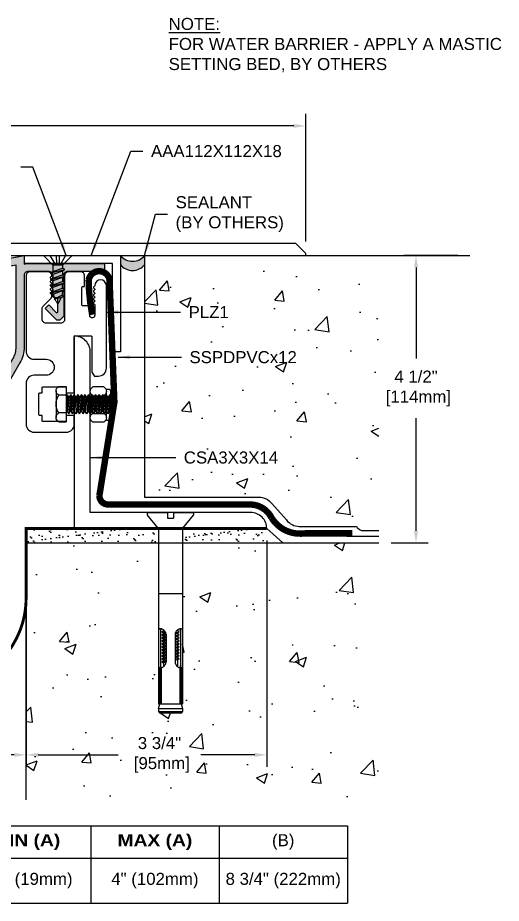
# Model space of a CAD drawing. Header units: inches. Extents: x -1.4 to 44, y 0 to 14.1.
# Drawn here: x 9.71 to 17.25, y -0.04 to 13.76 of the extents above; entities that cross this region are included whole.
import ezdxf

# ---------------------------------------------------------------- set-up
doc = ezdxf.new("R2010")
doc.units = ezdxf.units.IN
doc.header["$MEASUREMENT"] = 0
for name, color, linetype in [('Anchors', 4, 'Continuous'), ('Conditions', 1, 'Continuous'), ('Dimensions', 3, 'Continuous'), ('Fillers', 2, 'Continuous'), ('Metals', 7, 'Continuous'), ('Seal', 5, 'Continuous'), ('TABLE', 1, 'Continuous'), ('Text', 2, 'Continuous')]:
    doc.layers.add(name, color=color, linetype=linetype)
doc.styles.add('ARIAL', font='arial.ttf')
doc.dimstyles.new('Arial', dxfattribs={"dimtxt": 0.1875, "dimasz": 0.1875, "dimexe": 0.1875, "dimexo": 0.1875, "dimgap": 0.1875, "dimtad": 0, "dimtih": 1, "dimtoh": 1, "dimdec": 4, "dimzin": 0, "dimdsep": 46, "dimlunit": 4, "dimtxsty": 'ARIAL', "dimcen": 0.1875, "dimadec": 0, "dimazin": 0, "dimtfac": 1, "dimtdec": 4, "dimtofl": 0, "dimtmove": 0, "dimatfit": 3, "dimfxl": 0, "dimfrac": 2, "dimtolj": 1, "dimtzin": 0, "dimarcsym": 0})
pattern_1 = [(37.5, (-3.29211, 1.53138), (-0.0062993, 0.1926824), [0, -0.152, 0, -0.17, 0, -0.1625]), (7.5, (-3.29211, 1.53138), (0.1769777, 0.2822146), [0, -0.082, 0, -0.137, 0, -0.0525]), (327.5, (-3.41511, 1.53138), (0.3114142, 0.0005659), [0, -0.05, 0, -0.18, 0, -0.235]), (317.5, (-3.41511, 1.53138), (0.3006127, 0.0877676), [0, -0.025, 0, -0.118, 0, -0.135])]

# ---------------------------------------------------------------- blocks, each defined once
blk = doc.blocks.new('PLZ1')
blk.add_lwpolyline([(0.265, 0, -0.414214), (0.275, -0.01), (0.275, -0.56, 0.131652), (0.276, -0.565), (0.308, -0.62, 0.267949), (0.317, -0.625), (0.375, -0.625, 0.414214), (0.5, -0.5), (0.5, 0.785, 1), (0.32, 0.785, -0.198912), (0.317, 0.778), (0.301, 0.762, 0.414214), (0.301, 0.748), (0.317, 0.732, -0.198912), (0.32, 0.725, -0.198912), (0.317, 0.718), (0.301, 0.702, 0.414214), (0.301, 0.688), (0.317, 0.672, -0.198912), (0.32, 0.665, -0.198912), (0.317, 0.658), (0.301, 0.642, 0.414214), (0.301, 0.628), (0.317, 0.612, -0.198912), (0.32, 0.605, -0.198912), (0.317, 0.598), (0.301, 0.582, 0.414214), (0.301, 0.568), (0.317, 0.552, -0.198912), (0.32, 0.545, -0.198912), (0.317, 0.538), (0.301, 0.522, 0.414214), (0.301, 0.508), (0.317, 0.492, -0.198912), (0.32, 0.485), (0.32, 0.322, -0.93609), (0.24, 0.317), (0.221, 0.461, 0.376062), (0.211, 0.47), (0.13, 0.47, -0.414214), (0.12, 0.48), (0.12, 0.76, -0.414214), (0.13, 0.77), (0.15, 0.77, 0.414214), (0.16, 0.78), (0.16, 0.937, 0.414214), (0.097, 1), (-0.088, 1, 0.414214), (-0.15, 0.937), (-0.15, 0.262, -0.414214), (-0.213, 0.2), (-0.438, 0.2, -0.414214), (-0.5, 0.262), (-0.5, 0.424, -0.198912), (-0.482, 0.468), (-0.368, 0.582, 0.198912), (-0.35, 0.626), (-0.35, 0.637, 0.198912), (-0.353, 0.645), (-0.369, 0.66, -0.414214), (-0.369, 0.675), (-0.353, 0.69, 0.198912), (-0.35, 0.697, 0.198912), (-0.353, 0.705), (-0.369, 0.72, -0.414214), (-0.369, 0.735), (-0.353, 0.75, 0.198912), (-0.35, 0.757, 0.198912), (-0.353, 0.765), (-0.369, 0.78, -0.414214), (-0.369, 0.795), (-0.353, 0.81, 0.198912), (-0.35, 0.817, 0.198912), (-0.353, 0.825), (-0.369, 0.84, -0.414214), (-0.369, 0.855), (-0.353, 0.87, 0.198912), (-0.35, 0.877, 0.198912), (-0.353, 0.885), (-0.369, 0.9, -0.414214), (-0.369, 0.915), (-0.353, 0.93, 0.198912), (-0.35, 0.937, 0.414214), (-0.413, 1), (-0.688, 1, 0.414214), (-0.75, 0.937), (-0.75, -0.238, 0.414214), (-0.625, -0.363), (-0.438, -0.363, -1), (-0.438, -0.613), (-0.625, -0.613, 0.414214), (-0.75, -0.737), (-0.75, -1.375, 0.414214), (-0.625, -1.5), (-0.125, -1.5, 0.414214), (0, -1.375), (0, -1.248, 0.414214), (-0.01, -1.238), (-0.115, -1.238, 0.414214), (-0.125, -1.248), (-0.125, -1.323, -0.414214), (-0.135, -1.333), (-0.49, -1.333, -0.414214), (-0.5, -1.323), (-0.5, -1.248, 0.414214), (-0.51, -1.238), (-0.54, -1.238, -0.414214), (-0.55, -1.228), (-0.55, -0.898, -0.414214), (-0.54, -0.888), (-0.51, -0.888, 0.414214), (-0.5, -0.878), (-0.5, -0.803, -0.414214), (-0.49, -0.793), (-0.135, -0.793, -0.414214), (-0.125, -0.803), (-0.125, -0.878, 0.414214), (-0.115, -0.888), (-0.01, -0.888, 0.414214), (0, -0.878), (0, -0.01, -0.414214), (0.01, 0)], format="xyb", close=True)
blk = doc.blocks.new('SSPD400D')
h = blk.add_hatch(color=256)
h.paths.add_polyline_path([(0.125, 0.136), (0.06, 0.875), (1.375, 1.125), (1.375, 0.989, -0.085164), (1.437, 1), (2.625, 1), (2.625, 0.875), (2.054, 0.875, 0.414214), (1.991, 0.813), (1.991, 0.177), (1.929, 0.115), (1.884, 0.115), (1.701, 0.298), (1.758, 0.354), (1.875, 0.237, 0.668179), (1.901, 0.248), (1.901, 0.426, 0.421261), (1.861, 0.465, -0.421261), (1.821, 0.504), (1.821, 0.813, 0.414214), (1.759, 0.875), (1.437, 0.875, 0.414214), (1.375, 0.813), (1.375, -0.3, -0.131652), (1.308, -0.55), (1.121, -0.875, -0.577538), (0.254, -0.875), (0, -0.434), (-0.254, -0.875, -0.577538), (-1.121, -0.875), (-1.308, -0.55, -0.131652), (-1.375, -0.3), (-1.375, 0.813, 0.414214), (-1.438, 0.875), (-1.759, 0.875, 0.414214), (-1.821, 0.813), (-1.821, 0.504, -0.421261), (-1.861, 0.465, 0.421261), (-1.901, 0.426), (-1.901, 0.248, 0.668179), (-1.875, 0.237), (-1.758, 0.354), (-1.701, 0.298), (-1.884, 0.115), (-1.929, 0.115), (-1.991, 0.177), (-1.991, 0.813, 0.414214), (-2.054, 0.875), (-2.625, 0.875), (-2.625, 1), (-1.438, 1, -0.085164), (-1.375, 0.989), (-1.375, 1.125), (-0.06, 0.875), (-0.125, 0.136, 0.439955), (0, 0, 0.439955)])
h.paths.add_polyline_path([(-0.249, 0.147, 0.366501), (-0.063, -0.117), (-0.063, -0.292), (-0.363, -0.813, -0.57735), (-1.012, -0.813), (-1.2, -0.488, -0.131653), (-1.25, -0.3), (-1.25, 0.974), (-0.194, 0.773)], flags=16)
h.paths.add_polyline_path([(0.194, 0.773), (1.25, 0.974), (1.25, -0.3, -0.131653), (1.2, -0.488), (1.012, -0.813, -0.57735), (0.363, -0.813), (0.062, -0.292), (0.062, -0.117, 0.366501), (0.249, 0.147)], flags=16)
for points in [[(1.437, 1), (2.625, 1), (2.625, 0.875), (2.054, 0.875, 0.414214), (1.991, 0.813), (1.991, 0.177), (1.929, 0.115), (1.884, 0.115), (1.701, 0.298), (1.758, 0.354), (1.875, 0.237, 0.668179), (1.901, 0.248), (1.901, 0.426, 0.421261), (1.861, 0.465, -0.421261), (1.821, 0.504), (1.821, 0.813, 0.414214), (1.759, 0.875), (1.437, 0.875, 0.414214), (1.375, 0.813), (1.375, -0.3, -0.131652), (1.308, -0.55), (1.121, -0.875, -0.577538), (0.254, -0.875), (0, -0.434), (-0.254, -0.875, -0.577538), (-1.121, -0.875), (-1.308, -0.55, -0.131652), (-1.375, -0.3), (-1.375, 0.813, 0.414214), (-1.438, 0.875), (-1.759, 0.875, 0.414214), (-1.821, 0.813), (-1.821, 0.504, -0.421261), (-1.861, 0.465, 0.421261), (-1.901, 0.426), (-1.901, 0.248, 0.668179), (-1.875, 0.237), (-1.758, 0.354), (-1.701, 0.298), (-1.884, 0.115), (-1.929, 0.115), (-1.991, 0.177), (-1.991, 0.813, 0.414214), (-2.054, 0.875), (-2.625, 0.875), (-2.625, 1), (-1.438, 1, -0.085164), (-1.375, 0.989), (-1.375, 1.125), (-0.06, 0.875), (-0.125, 0.136, 0.439955), (0, 0, 0.439955), (0.125, 0.136), (0.06, 0.875), (1.375, 1.125), (1.375, 0.989, -0.085164)], [(-1.012, -0.813), (-1.2, -0.488, -0.131653), (-1.25, -0.3), (-1.25, 0.974), (-0.194, 0.773), (-0.249, 0.147, 0.366501), (-0.063, -0.117), (-0.063, -0.292), (-0.363, -0.813, -0.57735)], [(1.25, 0.974), (0.194, 0.773), (0.249, 0.147, -0.366501), (0.062, -0.117), (0.062, -0.292), (0.363, -0.813, 0.57735), (1.012, -0.813), (1.2, -0.488, 0.131653), (1.25, -0.3)]]:
    blk.add_lwpolyline(points, format="xyb", close=True)
blk = doc.blocks.new('SSSA38278')
for p, q in [((-0.341, 0), (-0.045, 0)), ((-0.045, 0), (-0.045, -0.09)), ((0.045, 0), (0.341, 0)), ((0.045, 0), (0.045, -0.09)), ((-0.191, -0.246), (-0.36, -0.039)), ((-0.045, -0.09), (0.045, -0.09)), ((0.191, -0.246), (0.36, -0.039)), ((-0.187, -0.256), (-0.187, -2.982)), ((0.188, -0.256), (0.188, -2.982)), ((-0.187, -1.262), (0.188, -1.262)), ((-0.157, -1.843), (-0.157, -2.387)), ((-0.135, -1.857), (-0.108, -1.84)), ((-0.135, -1.857), (-0.089, -1.849)), ((-0.135, -1.857), (-0.108, -1.873)), ((-0.135, -1.904), (-0.108, -1.887)), ((-0.135, -1.904), (-0.071, -1.893)), ((-0.135, -1.904), (-0.108, -1.92)), ((-0.108, -1.83), (-0.108, -1.84)), ((-0.108, -1.84), (-0.098, -1.838)), ((-0.078, -1.867), (-0.108, -1.873)), ((-0.108, -1.873), (-0.108, -1.887)), ((-0.108, -1.887), (-0.073, -1.88)), ((-0.07, -1.912), (-0.108, -1.92)), ((-0.108, -1.92), (-0.108, -1.934)), ((-0.108, -1.934), (-0.07, -1.926)), ((-0.07, -1.896), (-0.07, -2.334)), ((0.071, -1.895), (0.108, -1.887)), ((0.071, -1.896), (0.071, -2.334)), ((0.071, -1.915), (0.135, -1.904)), ((0.071, -1.915), (0.135, -1.904)), ((0.108, -1.92), (0.071, -1.928)), ((0.108, -1.873), (0.072, -1.881)), ((0.078, -1.867), (0.135, -1.857)), ((0.093, -1.844), (0.108, -1.84)), ((0.108, -1.83), (0.108, -1.84)), ((0.135, -1.857), (0.108, -1.84)), ((0.135, -1.857), (0.108, -1.873)), ((0.108, -1.873), (0.108, -1.887)), ((0.135, -1.904), (0.108, -1.887)), ((0.135, -1.904), (0.108, -1.92)), ((0.108, -1.92), (0.108, -1.934)), ((0.158, -1.843), (0.158, -2.387)), ((-0.135, -1.951), (-0.108, -1.934)), ((-0.135, -1.951), (-0.07, -1.94)), ((-0.135, -1.951), (-0.108, -1.967)), ((-0.135, -1.998), (-0.108, -1.981)), ((-0.135, -1.998), (-0.07, -1.986)), ((-0.135, -1.998), (-0.108, -2.014)), ((-0.135, -2.044), (-0.108, -2.028)), ((-0.135, -2.044), (-0.07, -2.033)), ((-0.135, -2.044), (-0.108, -2.061)), ((-0.07, -1.959), (-0.108, -1.967)), ((-0.108, -1.967), (-0.108, -1.981)), ((-0.108, -1.981), (-0.07, -1.973)), ((-0.07, -2.006), (-0.108, -2.014)), ((-0.108, -2.014), (-0.108, -2.028)), ((-0.108, -2.028), (-0.07, -2.02)), ((-0.07, -2.053), (-0.108, -2.061)), ((-0.108, -2.061), (-0.108, -2.075)), ((-0.108, -2.075), (-0.07, -2.067)), ((0.071, -1.942), (0.108, -1.934)), ((0.071, -1.962), (0.135, -1.951)), ((0.108, -1.967), (0.071, -1.975)), ((0.071, -1.989), (0.108, -1.981)), ((0.071, -2.009), (0.135, -1.998)), ((0.108, -2.014), (0.071, -2.022)), ((0.071, -2.036), (0.108, -2.028)), ((0.071, -2.056), (0.135, -2.044)), ((0.108, -2.061), (0.071, -2.069)), ((0.135, -1.951), (0.108, -1.934)), ((0.135, -1.951), (0.108, -1.967)), ((0.108, -1.967), (0.108, -1.981)), ((0.135, -1.998), (0.108, -1.981)), ((0.135, -1.998), (0.108, -2.014)), ((0.108, -2.014), (0.108, -2.028)), ((0.135, -2.044), (0.108, -2.028)), ((0.135, -2.044), (0.108, -2.061)), ((0.108, -2.061), (0.108, -2.075)), ((-0.135, -2.091), (-0.108, -2.075)), ((-0.135, -2.091), (-0.07, -2.08)), ((-0.135, -2.091), (-0.108, -2.108)), ((-0.135, -2.138), (-0.108, -2.122)), ((-0.135, -2.138), (-0.07, -2.127)), ((-0.135, -2.138), (-0.108, -2.155)), ((-0.135, -2.185), (-0.108, -2.169)), ((-0.135, -2.185), (-0.07, -2.174)), ((-0.135, -2.185), (-0.108, -2.202)), ((-0.07, -2.1), (-0.108, -2.108)), ((-0.108, -2.108), (-0.108, -2.122)), ((-0.108, -2.122), (-0.07, -2.114)), ((-0.07, -2.147), (-0.108, -2.155)), ((-0.108, -2.155), (-0.108, -2.169)), ((-0.108, -2.169), (-0.07, -2.16)), ((-0.07, -2.193), (-0.108, -2.202)), ((-0.108, -2.202), (-0.108, -2.215)), ((-0.108, -2.215), (-0.07, -2.207)), ((0.071, -2.083), (0.108, -2.075)), ((0.071, -2.103), (0.135, -2.091)), ((0.108, -2.108), (0.071, -2.116)), ((0.071, -2.13), (0.108, -2.122)), ((0.071, -2.149), (0.135, -2.138)), ((0.108, -2.155), (0.071, -2.163)), ((0.071, -2.177), (0.108, -2.169)), ((0.071, -2.196), (0.135, -2.185)), ((0.108, -2.202), (0.071, -2.21)), ((0.135, -2.091), (0.108, -2.075)), ((0.135, -2.091), (0.108, -2.108)), ((0.108, -2.108), (0.108, -2.122)), ((0.135, -2.138), (0.108, -2.122)), ((0.135, -2.138), (0.108, -2.155)), ((0.108, -2.155), (0.108, -2.169)), ((0.135, -2.185), (0.108, -2.169)), ((0.135, -2.185), (0.108, -2.202)), ((0.108, -2.202), (0.108, -2.215)), ((-0.135, -2.232), (-0.108, -2.215)), ((-0.135, -2.232), (-0.07, -2.221)), ((-0.135, -2.232), (-0.108, -2.248)), ((-0.135, -2.279), (-0.108, -2.262)), ((-0.135, -2.279), (-0.07, -2.268)), ((-0.135, -2.279), (-0.108, -2.295)), ((-0.135, -2.326), (-0.108, -2.309)), ((-0.135, -2.326), (-0.07, -2.315)), ((-0.135, -2.326), (-0.108, -2.342)), ((-0.07, -2.24), (-0.108, -2.248)), ((-0.108, -2.248), (-0.108, -2.262)), ((-0.108, -2.262), (-0.07, -2.254)), ((-0.07, -2.287), (-0.108, -2.295)), ((-0.108, -2.295), (-0.108, -2.309)), ((-0.108, -2.309), (-0.07, -2.301)), ((-0.07, -2.334), (-0.108, -2.342)), ((-0.108, -2.342), (-0.108, -2.401)), ((0.071, -2.224), (0.108, -2.215)), ((0.071, -2.243), (0.135, -2.232)), ((0.108, -2.248), (0.071, -2.257)), ((0.071, -2.27), (0.108, -2.262)), ((0.071, -2.29), (0.135, -2.279)), ((0.108, -2.295), (0.071, -2.303)), ((0.135, -2.232), (0.108, -2.215)), ((0.135, -2.232), (0.108, -2.248)), ((0.108, -2.248), (0.108, -2.262)), ((0.135, -2.279), (0.108, -2.262)), ((0.135, -2.279), (0.108, -2.295)), ((0.108, -2.295), (0.108, -2.401)), ((-0.166, -2.42), (-0.166, -2.982)), ((-0.143, -2.42), (-0.143, -2.982)), ((0.143, -2.42), (0.143, -2.982)), ((0.166, -2.42), (0.166, -2.982)), ((-0.187, -3.053), (-0.168, -2.982)), ((-0.187, -2.982), (0.188, -2.982)), ((0.168, -2.982), (0.188, -3.053)), ((-0.187, -3.053), (0.188, -3.053)), ((-0.187, -3.053), (-0.187, -3.099)), ((-0.187, -3.099), (0.188, -3.099)), ((-0.187, -3.099), (-0.174, -3.123)), ((-0.174, -3.123), (0.174, -3.123)), ((0.188, -3.099), (0.174, -3.123)), ((0.188, -3.053), (0.188, -3.099))]:
    blk.add_line(p, q)
for centre, radius, start, end in [((-0.341, -0.024), 0.0239, 90, 219.032), ((0.341, -0.024), 0.0239, 320.968, 90), ((-0.202, -0.256), 0.015, 0, 39.1666), ((0.203, -0.256), 0.015, 140.8334, 180), ((-0.159, -1.839), 0.0276, 135, 168.9394), ((-0.135, -1.843), 0.0524, 168.9394, 180), ((-0.159, -1.839), 0.0276, 101.0606, 135), ((-0.155, -1.863), 0.0524, 76.6123, 101.0606), ((-0.129, -1.839), 0.0276, 135, 168.9394), ((-0.105, -1.843), 0.0524, 168.9394, 180), ((-0.129, -1.839), 0.0276, 110.9085, 135), ((-0.161, -1.888), 0.0783, 59.3028, 76.6123), ((-0.179, -1.919), 0.114, 45, 59.3028), ((-0.179, -1.919), 0.114, 30.6972, 45), ((-0.148, -1.901), 0.0783, 13.3877, 30.6972), ((-0.123, -1.895), 0.0524, 358.2993, 13.3877), ((0.123, -1.895), 0.0524, 166.6123, 181.7007), ((0.148, -1.901), 0.0783, 149.3028, 166.6123), ((0.179, -1.919), 0.114, 135, 149.3028), ((0.179, -1.919), 0.114, 120.6972, 135), ((0.161, -1.888), 0.0783, 103.3877, 120.6972), ((0.129, -1.839), 0.0276, 45, 69.0915), ((0.155, -1.863), 0.0524, 78.9394, 103.3877), ((0.129, -1.839), 0.0276, 11.0606, 45), ((0.105, -1.843), 0.0524, 360, 11.0606), ((0.159, -1.839), 0.0276, 45, 78.9394), ((0.159, -1.839), 0.0276, 11.0606, 45), ((0.135, -1.843), 0.0524, 0, 11.0606), ((-0.123, -2.335), 0.0524, 346.6123, 1.7007), ((0.123, -2.335), 0.0524, 178.2993, 193.3877), ((-0.135, -2.387), 0.0524, 180, 191.0606), ((-0.159, -2.392), 0.0276, 191.0606, 225), ((-0.159, -2.392), 0.0276, 225, 258.9394), ((-0.155, -2.367), 0.0524, 258.9394, 283.3877), ((-0.105, -2.387), 0.0524, 180, 191.0606), ((-0.129, -2.392), 0.0276, 191.0606, 225), ((-0.129, -2.392), 0.0276, 225, 249.0915), ((-0.161, -2.342), 0.0783, 283.3877, 300.6972), ((-0.179, -2.311), 0.114, 300.6972, 315), ((-0.179, -2.311), 0.114, 315, 329.3028), ((-0.148, -2.329), 0.0783, 329.3028, 346.6123), ((0.148, -2.329), 0.0783, 193.3877, 210.6972), ((0.179, -2.311), 0.114, 210.6972, 225), ((0.179, -2.311), 0.114, 225, 239.3028), ((0.161, -2.342), 0.0783, 239.3028, 256.6123), ((0.129, -2.392), 0.0276, 290.9085, 315), ((0.155, -2.367), 0.0524, 256.6123, 281.0606), ((0.129, -2.392), 0.0276, 315, 348.9394), ((0.105, -2.387), 0.0524, 348.9394, 0), ((0.159, -2.392), 0.0276, 281.0606, 315), ((0.159, -2.392), 0.0276, 315, 348.9394), ((0.135, -2.387), 0.0524, 348.9394, 360)]:
    blk.add_arc(centre, radius, start, end)
blk = doc.blocks.new('*D9')
at = {"layer": 'Defpoints', "color": 0}
for p in [(7.03, 4.949), (9.842, 4.949), (9.842, 2.271)]:
    blk.add_point(p, dxfattribs=at)
at = {"layer": 'Dimensions', "color": 0, "lineweight": -2}
for p, q in [((7.03, 4.762), (7.03, 2.084)), ((9.842, 4.762), (9.842, 2.084)), ((7.217, 2.271), (7.771, 2.271)), ((9.655, 2.271), (9.1, 2.271))]:
    blk.add_line(p, q, dxfattribs=at)
at = {"layer": 'Dimensions', "color": 0}
for points in [[(7.217, 2.303), (7.217, 2.24), (7.03, 2.271)], [(9.655, 2.303), (9.655, 2.24), (9.842, 2.271)]]:
    blk.add_solid(points, dxfattribs=at)
at = {"layer": 'Dimensions', "color": 0, "insert": (8.436, 2.271), "char_height": 0.1875, "attachment_point": 5, "style": 'ARIAL'}
blk.add_mtext('\\A1;DIM. "A"', dxfattribs=at)
blk = doc.blocks.new('*D13')
at = {"layer": 'Defpoints', "color": 0}
for p in [(13.592, 5.797), (9.842, 5.572), (13.592, 2.271)]:
    blk.add_point(p, dxfattribs=at)
at = {"layer": 'Dimensions', "color": 0, "lineweight": -2}
for p, q in [((13.592, 5.61), (13.592, 2.084)), ((9.842, 5.385), (9.842, 2.084)), ((10.03, 2.271), (11.277, 2.271)), ((13.405, 2.271), (12.563, 2.271))]:
    blk.add_line(p, q, dxfattribs=at)
at = {"layer": 'Dimensions', "color": 0}
for points in [[(10.03, 2.303), (10.03, 2.24), (9.842, 2.271)], [(13.405, 2.303), (13.405, 2.24), (13.592, 2.271)]]:
    blk.add_solid(points, dxfattribs=at)
at = {"layer": 'Dimensions', "color": 0, "insert": (11.92, 2.271), "char_height": 0.1875, "attachment_point": 5, "style": 'ARIAL'}
blk.add_mtext('\\A1;3 3/4"\\P [95mm]', dxfattribs=at)
blk = doc.blocks.new('*D14')
at = {"layer": 'Defpoints', "color": 0}
for p in [(16.757, 10.052), (15.342, 5.572), (15.919, 5.572)]:
    blk.add_point(p, dxfattribs=at)
at = {"layer": 'Dimensions', "color": 0, "lineweight": -2}
for p, q in [((16.569, 10.052), (15.731, 10.052)), ((15.919, 9.865), (15.919, 8.446)), ((15.919, 5.76), (15.919, 7.515)), ((15.53, 5.572), (16.106, 5.572))]:
    blk.add_line(p, q, dxfattribs=at)
at = {"layer": 'Dimensions', "color": 0}
for points in [[(15.888, 9.865), (15.95, 9.865), (15.919, 10.052)], [(15.888, 5.76), (15.95, 5.76), (15.919, 5.572)]]:
    blk.add_solid(points, dxfattribs=at)
at = {"layer": 'Dimensions', "color": 0, "insert": (15.919, 7.98), "char_height": 0.1875, "attachment_point": 5, "style": 'ARIAL'}
blk.add_mtext('\\A1;4 1/2"\\P [114mm]', dxfattribs=at)
blk = doc.blocks.new('CSA3X3X14')
at = {"layer": 'Metals'}
blk.add_lwpolyline([(0.25, 2.75, 0.414214), (0, 3), (0, 0), (3, 0, 0.414214), (2.75, 0.25), (0.25, 0.25)], format="xyb", close=True, dxfattribs=at)
blk = doc.blocks.new('AAA112X112X18')
for p, q in [((0, 0), (0, -0.125)), ((-1.5, -1.5), (-1.375, -1.5))]:
    blk.add_line(p, q)
for points in [[(0, 0), (-1.5, 0), (-1.5, -1.5)], [(-1.375, -1.5), (-1.375, -0.125), (0, -0.125)]]:
    blk.add_lwpolyline(points)
blk = doc.blocks.new('FSM1434S')
for p, q in [((0.202, 0), (-0.202, 0)), ((-0.122, 0), (-0.046, -0.132)), ((-0.024, 0), (-0.019, -0.132)), ((0.024, 0), (0.019, -0.132)), ((0.122, 0), (0.046, -0.132)), ((-0.209, -0.016), (-0.075, -0.154)), ((-0.046, -0.132), (0.046, -0.132)), ((0.209, -0.016), (0.075, -0.154)), ((-0.112, -0.221), (-0.075, -0.2)), ((0.113, -0.273), (-0.112, -0.221)), ((-0.112, -0.221), (-0.075, -0.243)), ((-0.075, -0.154), (0.075, -0.154)), ((-0.075, -0.154), (-0.075, -0.2)), ((0.075, -0.251), (-0.075, -0.2)), ((-0.075, -0.243), (-0.075, -0.246)), ((-0.075, -0.243), (-0.075, -0.303)), ((-0.075, -0.243), (0.075, -0.295)), ((0.075, -0.154), (0.075, -0.251)), ((0.113, -0.273), (0.075, -0.251)), ((0.113, -0.273), (0.075, -0.295)), ((-0.112, -0.325), (-0.075, -0.303)), ((0.113, -0.376), (-0.112, -0.325)), ((-0.112, -0.325), (-0.075, -0.346)), ((-0.112, -0.428), (-0.075, -0.406)), ((0.075, -0.354), (-0.075, -0.303)), ((-0.075, -0.346), (0.075, -0.398)), ((-0.075, -0.346), (-0.075, -0.406)), ((0.075, -0.458), (-0.075, -0.406)), ((0.075, -0.295), (0.075, -0.298)), ((0.075, -0.295), (0.075, -0.354)), ((0.113, -0.376), (0.075, -0.354)), ((0.113, -0.376), (0.075, -0.398)), ((0.075, -0.398), (0.075, -0.458)), ((0.113, -0.479), (-0.112, -0.428)), ((-0.112, -0.428), (-0.075, -0.449)), ((-0.112, -0.531), (-0.075, -0.509)), ((0.105, -0.581), (-0.112, -0.531)), ((-0.112, -0.531), (-0.075, -0.553)), ((-0.075, -0.509), (-0.075, -0.449)), ((-0.075, -0.449), (0.075, -0.501)), ((0.073, -0.56), (-0.075, -0.509)), ((0.113, -0.479), (0.075, -0.458)), ((0.113, -0.479), (0.075, -0.501)), ((0.075, -0.524), (0.075, -0.501)), ((-0.089, -0.64), (-0.063, -0.619)), ((0.058, -0.681), (-0.089, -0.64)), ((-0.089, -0.64), (-0.051, -0.661)), ((-0.075, -0.553), (0.067, -0.602)), ((0.058, -0.681), (-0.063, -0.619)), ((-0.051, -0.661), (0.058, -0.681)), ((0.105, -0.581), (0.067, -0.602)), ((0.105, -0.581), (0.073, -0.56))]:
    blk.add_line(p, q)
for centre, radius, start, end in [((-0.202, -0.01), 0.0096, 90, 224.3206), ((0.202, -0.01), 0.0096, 315.6794, 90), ((-0.298, -0.526), 0.373, 354.6624, 0.1882), ((0.298, -0.526), 0.373, 184.1974, 194.4309), ((0.298, -0.526), 0.373, 201.2487, 216.9667), ((-0.298, -0.526), 0.373, 323.0333, 335.8104), ((-0.298, -0.526), 0.373, 336.5004, 348.2654)]:
    blk.add_arc(centre, radius, start, end)
blk = doc.blocks.new('Sealant')
blk.add_hatch(color=253).paths.add_polyline_path([(0, -0.143), (0, 0, -0.481905), (-0.378, 0), (-0.378, -0.143, 0.481905)])
for centre in [(-0.189, 0.151), (-0.189, 0.008)]:
    blk.add_arc(centre, 0.242, 218.5407, 321.4593)
blk = doc.blocks.new('HLN516SN')
for p, q in [((-0.242, 0.244), (-0.242, 0.283)), ((-0.205, 0.32), (0.205, 0.32)), ((0.242, 0.244), (0.242, 0.283)), ((-0.274, 0.213), (-0.274, 0.04)), ((-0.205, 0.253), (0.205, 0.253)), ((-0.137, 0.04), (-0.137, 0.213)), ((0.137, 0.04), (0.137, 0.213)), ((0.274, 0.213), (0.274, 0.04)), ((-0.205, 0), (0.205, 0))]:
    blk.add_line(p, q)
for centre, radius, start, end in [((-0.205, 0.283), 0.037, 90, 180), ((0.205, 0.283), 0.037, 0, 90), ((-0.205, 0.175), 0.0783, 29.0208, 150.9792), ((0, 0.001), 0.253, 57.1911, 122.8089), ((0.205, 0.175), 0.0783, 29.0208, 150.9792), ((-0.205, 0.078), 0.0783, 209.0208, 330.9792), ((0, 0.253), 0.253, 237.1911, 302.8089), ((0.205, 0.078), 0.0783, 209.0208, 330.9792)]:
    blk.add_arc(centre, radius, start, end)
blk = doc.blocks.new('H51634S')
for p, q in [((-0.206, 0.158), (0.206, 0.158)), ((-0.275, 0.114), (-0.275, 0)), ((-0.275, 0), (0.275, 0)), ((-0.15, -0.013), (-0.127, 0)), ((-0.15, -0.013), (-0.008, 0)), ((-0.138, 0), (-0.138, 0.114)), ((0.124, 0), (0.113, -0.007)), ((0.137, 0), (0.137, 0.114)), ((0.275, 0.114), (0.275, 0)), ((-0.15, -0.013), (-0.113, -0.034)), ((-0.15, -0.069), (0.15, -0.041)), ((-0.15, -0.069), (-0.113, -0.047)), ((-0.15, -0.069), (-0.113, -0.09)), ((-0.15, -0.124), (0.15, -0.096)), ((-0.15, -0.124), (-0.113, -0.103)), ((-0.15, -0.124), (-0.113, -0.145)), ((0.113, -0.007), (-0.113, -0.034)), ((-0.113, -0.047), (0.113, -0.02)), ((-0.113, -0.047), (-0.113, -0.034)), ((0.113, -0.062), (-0.113, -0.09)), ((-0.113, -0.103), (0.113, -0.075)), ((-0.113, -0.103), (-0.113, -0.09)), ((0.113, -0.118), (-0.113, -0.145)), ((-0.113, -0.159), (0.113, -0.131)), ((0.113, -0.02), (0.113, -0.007)), ((0.15, -0.041), (0.113, -0.02)), ((0.15, -0.041), (0.113, -0.062)), ((0.113, -0.075), (0.113, -0.062)), ((0.15, -0.096), (0.113, -0.075)), ((0.15, -0.096), (0.113, -0.118)), ((0.113, -0.131), (0.113, -0.118)), ((0.15, -0.152), (0.113, -0.131)), ((-0.15, -0.18), (0.15, -0.152)), ((-0.15, -0.18), (-0.113, -0.159)), ((-0.15, -0.18), (-0.113, -0.201)), ((-0.15, -0.235), (0.15, -0.208)), ((-0.15, -0.235), (-0.113, -0.214)), ((-0.15, -0.235), (-0.113, -0.257)), ((-0.15, -0.291), (0.15, -0.263)), ((-0.15, -0.291), (-0.113, -0.27)), ((-0.113, -0.159), (-0.113, -0.145)), ((0.113, -0.173), (-0.113, -0.201)), ((-0.113, -0.214), (0.113, -0.186)), ((-0.113, -0.214), (-0.113, -0.201)), ((0.113, -0.229), (-0.113, -0.257)), ((-0.113, -0.27), (0.113, -0.242)), ((-0.113, -0.27), (-0.113, -0.257)), ((0.15, -0.152), (0.113, -0.173)), ((0.113, -0.186), (0.113, -0.173)), ((0.15, -0.208), (0.113, -0.186)), ((0.15, -0.208), (0.113, -0.229)), ((0.113, -0.242), (0.113, -0.229)), ((0.15, -0.263), (0.113, -0.242)), ((0.15, -0.263), (0.113, -0.284)), ((-0.15, -0.291), (-0.113, -0.312)), ((-0.15, -0.346), (0.15, -0.319)), ((-0.15, -0.346), (-0.113, -0.325)), ((-0.15, -0.346), (-0.113, -0.368)), ((-0.15, -0.402), (0.15, -0.374)), ((-0.15, -0.402), (-0.113, -0.381)), ((-0.15, -0.402), (-0.113, -0.423)), ((0.113, -0.284), (-0.113, -0.312)), ((-0.113, -0.325), (0.113, -0.297)), ((-0.113, -0.325), (-0.113, -0.312)), ((0.113, -0.34), (-0.113, -0.368)), ((-0.113, -0.381), (0.113, -0.353)), ((-0.113, -0.381), (-0.113, -0.368)), ((0.113, -0.395), (-0.113, -0.423)), ((-0.113, -0.436), (0.113, -0.409)), ((0.113, -0.297), (0.113, -0.284)), ((0.15, -0.319), (0.113, -0.297)), ((0.15, -0.319), (0.113, -0.34)), ((0.113, -0.353), (0.113, -0.34)), ((0.15, -0.374), (0.113, -0.353)), ((0.15, -0.374), (0.113, -0.395)), ((0.113, -0.409), (0.113, -0.395)), ((0.15, -0.43), (0.113, -0.409)), ((-0.15, -0.458), (0.15, -0.43)), ((-0.15, -0.458), (-0.113, -0.436)), ((-0.15, -0.458), (-0.113, -0.479)), ((-0.15, -0.513), (0.15, -0.485)), ((-0.15, -0.513), (-0.113, -0.492)), ((-0.15, -0.513), (-0.113, -0.534)), ((-0.15, -0.569), (0.15, -0.541)), ((-0.15, -0.569), (-0.113, -0.547)), ((-0.113, -0.436), (-0.113, -0.423)), ((0.113, -0.451), (-0.113, -0.479)), ((-0.113, -0.492), (0.113, -0.464)), ((-0.113, -0.492), (-0.113, -0.479)), ((0.113, -0.507), (-0.113, -0.534)), ((-0.113, -0.547), (0.113, -0.52)), ((-0.113, -0.547), (-0.113, -0.534)), ((0.15, -0.43), (0.113, -0.451)), ((0.113, -0.464), (0.113, -0.451)), ((0.15, -0.485), (0.113, -0.464)), ((0.15, -0.485), (0.113, -0.507)), ((0.113, -0.52), (0.113, -0.507)), ((0.15, -0.541), (0.113, -0.52)), ((0.15, -0.541), (0.113, -0.562)), ((-0.15, -0.569), (-0.113, -0.59)), ((-0.15, -0.624), (0.15, -0.596)), ((-0.15, -0.624), (-0.113, -0.603)), ((-0.15, -0.624), (-0.113, -0.645)), ((-0.15, -0.68), (0.15, -0.652)), ((-0.15, -0.68), (-0.113, -0.659)), ((-0.15, -0.68), (-0.113, -0.701)), ((0.113, -0.562), (-0.113, -0.59)), ((-0.113, -0.603), (0.113, -0.575)), ((-0.113, -0.603), (-0.113, -0.59)), ((0.113, -0.618), (-0.113, -0.645)), ((-0.113, -0.659), (0.113, -0.631)), ((-0.113, -0.659), (-0.113, -0.645)), ((0.113, -0.673), (-0.113, -0.701)), ((-0.113, -0.714), (0.113, -0.686)), ((0.113, -0.575), (0.113, -0.562)), ((0.15, -0.596), (0.113, -0.575)), ((0.15, -0.596), (0.113, -0.618)), ((0.113, -0.631), (0.113, -0.618)), ((0.15, -0.652), (0.113, -0.631)), ((0.15, -0.652), (0.113, -0.673)), ((0.113, -0.686), (0.113, -0.673)), ((0.15, -0.708), (0.113, -0.686)), ((-0.15, -0.735), (0.15, -0.708)), ((-0.15, -0.735), (-0.113, -0.714)), ((-0.15, -0.735), (-0.124, -0.75)), ((-0.124, -0.75), (0.06, -0.75)), ((-0.113, -0.714), (-0.113, -0.701)), ((0.113, -0.729), (-0.06, -0.75)), ((0.113, -0.729), (0.06, -0.75)), ((0.15, -0.708), (0.113, -0.729))]:
    blk.add_line(p, q)
for centre, radius, start, end in [((-0.206, 0.083), 0.0757, 24.7615, 155.2385), ((0, -0.078), 0.237, 54.5107, 125.4893), ((0.206, 0.083), 0.0757, 24.7615, 155.2385)]:
    blk.add_arc(centre, radius, start, end)
for p in [(-0.113, -0.047), (-0.113, -0.103), (-0.113, -0.159), (-0.113, -0.214), (-0.113, -0.27), (-0.113, -0.325), (-0.113, -0.381), (-0.113, -0.436), (-0.113, -0.492), (-0.113, -0.547), (-0.113, -0.603), (-0.113, -0.659), (-0.113, -0.714)]:
    blk.add_point(p)
blk = doc.blocks.new('*T11')
at = {"layer": 'TABLE', "color": 0, "linetype": 'ByBlock', "lineweight": -2}
for p, q in [((0, 0), (12.75, 0)), ((0, 0), (0, -1.205)), ((2.75, 0), (2.75, -1.205)), ((4.75, 0), (4.75, -1.205)), ((6.75, 0), (6.75, -1.205)), ((8.75, 0), (8.75, -1.205)), ((10.75, 0), (10.75, -1.205)), ((12.75, 0), (12.75, -1.205)), ((0, -0.5), (12.75, -0.5)), ((0, -1.205), (12.75, -1.205))]:
    blk.add_line(p, q, dxfattribs=at)
at = {"layer": 'TABLE', "color": 2, "char_height": 0.1875, "attachment_point": 5, "style": 'ARIAL'}
for s, insert, width in [('{\\fArial Black|b0|i0|c0|p34;NOMINAL (A)}', (5.75, -0.25), 1.88), ('{\\fArial Black|b0|i0|c0|p34;MIN (A)}', (7.75, -0.25), 1.88), ('{\\fArial Black|b0|i0|c0|p34;MAX (A)}', (9.75, -0.25), 1.88), ('(B)', (11.75, -0.25), 1.88), ('{\\fArial Black|b0|i0|c0|p34;MODEL}', (1.375, -0.25), 2.63), ('{\\fArial Black|b0|i0|c0|p34;MOVEMENT}', (3.75, -0.25), 1.88), ('SSPD-400D x 4 1/2P', (1.375, -0.852), 2.63), ('3 1/4" (83mm)', (3.75, -0.852), 1.88), ('2 1/2" (64mm)', (5.75, -0.852), 1.88), ('3/4" (19mm)', (7.75, -0.852), 1.88), ('4" (102mm)', (9.75, -0.852), 1.88), ('8 3/4" (222mm)', (11.75, -0.852), 1.88)]:
    blk.add_mtext(s, dxfattribs=dict(at, insert=insert, width=width))
blk = doc.blocks.new('*D28')
at = {"layer": 'Defpoints', "color": 0}
for p in [(14.2, 12.07), (4.327, 10.083), (14.2, 10.083)]:
    blk.add_point(p, dxfattribs=at)
at = {"layer": 'Dimensions', "color": 0, "lineweight": -2}
for p, q in [((4.327, 10.271), (4.327, 12.258)), ((14.2, 10.271), (14.2, 12.258)), ((4.515, 12.07), (7.913, 12.07)), ((14.012, 12.07), (9.256, 12.07))]:
    blk.add_line(p, q, dxfattribs=at)
at = {"layer": 'Dimensions', "color": 0}
for points in [[(4.515, 12.101), (4.515, 12.039), (4.327, 12.07)], [(14.012, 12.101), (14.012, 12.039), (14.2, 12.07)]]:
    blk.add_solid(points, dxfattribs=at)
at = {"layer": 'Dimensions', "color": 0, "insert": (8.585, 12.07), "char_height": 0.1875, "attachment_point": 5, "style": 'ARIAL'}
blk.add_mtext('\\A1;DIM. "{\\fArial|b1|i0|c0|p34;B}"', dxfattribs=at)

msp = doc.modelspace()

# ---------------------------------------------------------------- hatches: boundary and pattern name
at = {"layer": 'Conditions'}
h = msp.add_hatch(dxfattribs=at)
h.set_pattern_fill('AR-CONC', color=256, scale=0.25, style=0)
h.set_pattern_definition([(50, (-0.3425, -0.518), (1.79315, -0.15688), [0.1875, -2.0625]), (355, (-0.3425, -0.518), (-0.34688, 1.88048), [0.15, -1.65]), (100.451, (-0.193, -0.5311), (1.44627, 1.7236), [0.15935, -1.75286]), (46.184, (-0.3425, -0.018), (2.6681, -0.4138), [0.28125, -3.09375]), (96.636, (-0.1202, -0.0525), (2.33666, 2.4353), [0.23903, -2.62928]), (351.184, (-0.3425, -0.018), (2.33665, 2.4353), [0.225, -2.475]), (21, (-0.0925, -0.143), (1.49227, -1.00655), [0.1875, -2.0625]), (326, (-0.0925, -0.143), (0.60829, 1.81288), [0.15, -1.65]), (71.451, (0.0318, -0.2269), (2.10056, 0.80633), [0.15935, -1.75286]), (37.5, (-0.3425, -0.518), (0.0304, 0.832235), [0, -1.63, 0, -1.675, 0, -1.65625]), (7.5, (-0.3425, -0.518), (0.657674, 0.98603), [0, -0.955, 0, -1.5925, 0, -0.63125]), (327.5, (-0.9, -0.518), (1.334556, -0.056387), [0, -0.625, 0, -1.95, 0, -2.5875]), (317.5, (-1.15, -0.518), (1.457965, 0.25026), [0, -0.8125, 0, -1.295, 0, -1.8375])])
h.paths.add_polyline_path([(15.34208, 10.05216), (11.68923, 10.05216), (11.68923, 10.05216), (11.68923, 9.90952), (11.68923, 9.90952), (11.68923, 9.90952), (11.68923, 6.2878), (13.46898, 6.2878, -0.23633823), (13.66914, 6.1876), (13.89914, 5.93169, 0.23633823), (14.0993, 5.83149), (14.9619, 5.83149, -0.18626214), (15.00389, 5.81528), (15.03893, 5.7835, 0.18626214), (15.08092, 5.7673), (15.34208, 5.7673)])
h = msp.add_hatch(dxfattribs=at)
h.set_pattern_fill('AR-SAND', color=256, scale=0.1, style=0)
h.set_pattern_definition(pattern_1)
h.paths.add_polyline_path([(11.90458, 5.79139, 0.09676873), (11.90348, 5.79703), (9.84208, 5.79703), (9.84208, 5.57203), (11.90458, 5.57203)])
h = msp.add_hatch(dxfattribs=at)
h.set_pattern_fill('AR-SAND', color=256, scale=0.1, style=0)
h.set_pattern_definition(pattern_1)
h.paths.add_polyline_path([(13.59208, 5.79703), (12.28069, 5.79703, 0.09676873), (12.27958, 5.79139), (12.27958, 5.57203), (13.59208, 5.57203)])
h = msp.add_hatch(dxfattribs=at)
h.set_pattern_fill('AR-CONC', color=256, scale=0.25, style=0)
h.set_pattern_definition([(50, (-3.2921, 1.5314), (1.79315, -0.15688), [0.1875, -2.0625]), (355, (-3.2921, 1.5314), (-0.34688, 1.88048), [0.15, -1.65]), (100.451, (-3.1427, 1.5183), (1.44627, 1.7236), [0.15935, -1.75286]), (46.184, (-3.2921, 2.0314), (2.6681, -0.4138), [0.28125, -3.09375]), (96.636, (-3.0698, 1.997), (2.33666, 2.4353), [0.23903, -2.62928]), (351.184, (-3.292, 2.0314), (2.33665, 2.4353), [0.225, -2.475]), (21, (-3.0421, 1.9064), (1.49227, -1.00655), [0.1875, -2.0625]), (326, (-3.0421, 1.9064), (0.60829, 1.81288), [0.15, -1.65]), (71.451, (-2.9178, 1.8225), (2.10056, 0.80633), [0.15935, -1.75286]), (37.5, (-3.2921, 1.5314), (0.0304, 0.832235), [0, -1.63, 0, -1.675, 0, -1.65625]), (7.5, (-3.2921, 1.5314), (0.657674, 0.98603), [0, -0.955, 0, -1.5925, 0, -0.63125]), (327.5, (-3.8496, 1.5314), (1.334556, -0.056387), [0, -0.625, 0, -1.95, 0, -2.5875]), (317.5, (-4.0996, 1.5314), (1.457965, 0.25026), [0, -0.8125, 0, -1.295, 0, -1.8375])])
h.paths.add_polyline_path([(11.90458, 5.57203), (9.84208, 5.57203), (9.84208, 1.57203), (15.34208, 1.57203), (15.34208, 5.57203), (12.27958, 5.57203), (12.27958, 3.06502), (12.26027, 3.06502), (12.27958, 2.99414), (12.27958, 2.94764), (12.26616, 2.92439), (11.91801, 2.92439), (11.90458, 2.94764), (11.90458, 2.99414), (11.9239, 3.06502), (11.90458, 3.06502)])
h.paths.add_polyline_path([(11.52657, 2.52595), (12.31385, 2.52595), (12.31385, 2.01696), (11.52657, 2.01696)], flags=24)
h.paths.add_polyline_path([(13.91168, 4.75603), (16.09121, 4.75603), (16.09121, 4.10038), (13.91168, 4.10038)], flags=9)

# ---------------------------------------------------------------- linework, layer by layer
msp.add_lwpolyline([(4.32747, 10.05216), (14.19997, 10.05216), (14.19997, 10.08341), (14.04372, 10.23966), (4.48372, 10.23966), (4.32747, 10.08341)], close=True)
for p, q in [((11.68923, 10.05216), (16.75696, 10.05216)), ((15.34208, 5.67232), (14.84183, 5.67232))]:
    msp.add_line(p, q, dxfattribs=at)
msp.add_lwpolyline([(11.68923, 10.05216), (11.68923, 6.2878), (13.46898, 6.2878, -0.23633823), (13.66914, 6.1876), (13.89914, 5.93169, 0.23633823), (14.0993, 5.83149), (14.9619, 5.83149, -0.18626214), (15.00389, 5.81528), (15.03893, 5.7835, 0.18626214), (15.08092, 5.7673), (15.34208, 5.7673)], format="xyb", dxfattribs=at)
msp.add_lwpolyline([(9.84208, 5.57203), (13.84208, 5.57203), (13.59208, 5.79703), (9.84208, 5.79703)], close=True, dxfattribs=at)
msp.add_lwpolyline([(9.84208, 1.57203), (9.84208, 5.57203), (15.34208, 5.57203)], dxfattribs=at)
at = {"layer": 'Fillers'}
for points, const_width in [([(14.92709, 5.72203), (14.18064, 5.72203, -0.29701637), (13.66725, 5.96517, 0.28388423), (13.32867, 6.17166), (11.11726, 6.17166, -0.40580864), (10.98341, 6.30867), (10.98341, 6.30867), (11.21708, 7.76728), (11.14208, 9.66664, 0.85820247), (10.81638, 9.66664, 0.05493738), (10.87571, 9.12823, -0.1788182)], 0.1), ([(3.27958, 5.79703), (7.02958, 5.79703), (7.02958, 4.73832, 1.01354171), (9.84208, 4.73832), (9.84208, 5.79703), (13.59208, 5.79703)], 0.045)]:
    msp.add_lwpolyline(points, format="xyb", dxfattribs=dict(at, const_width=const_width))

# ---------------------------------------------------------------- block references
msp.add_blockref('*T11', (2.09892, 1.1637))
at = {"layer": 'Anchors', "xscale": -1}
msp.add_blockref('FSM1434S', (10.33507, 10.05216), dxfattribs=at)
for name, p, rotation in [('H51634S', (10.46708, 7.73519), 90), ('HLN516SN', (10.84017, 7.72887), 270)]:
    msp.add_blockref(name, p, dxfattribs=dict(at, rotation=rotation))
at = {"layer": 'Anchors'}
msp.add_blockref('SSSA38278', (12.09208, 6.04703), dxfattribs=at)
at = {"layer": 'Conditions'}
msp.add_blockref('Sealant', (11.68923, 10.05216), dxfattribs=at)
at = {"layer": 'Metals', "xscale": -1}
msp.add_blockref('AAA112X112X18', (9.81083, 10.05216), dxfattribs=at)
at = {"layer": 'Metals'}
for name, p in [('PLZ1', (10.59208, 8.79703)), ('CSA3X3X14', (10.59208, 5.79703))]:
    msp.add_blockref(name, p, dxfattribs=at)
at = {"layer": 'Seal'}
msp.add_blockref('SSPD400D', (8.43583, 8.92716), dxfattribs=at)

# ---------------------------------------------------------------- texts
at = {"layer": 'Text', "char_height": 0.1875, "style": 'ARIAL'}
for s, insert, width, attachment_point in [('{\\LNOTE:}\\PFOR WATER BARRIER - APPLY A MASTIC SETTING BED, BY OTHERS', (12.06344, 13.75253), 5.9299694, 1), ('AAA112X112X18', (11.78823, 11.67608), 2.1426876, 4), ('SEALANT\\P(BY OTHERS)', (12.17166, 10.69639), 3.2637827, 4), ('PLZ1', (12.37372, 9.16851), 2.0958254, 4), ('SSPDPVCx12', (12.38779, 8.46594), 2.6162653, 4), ('\\A1;CSA3X3X14', (12.29878, 6.9026), 2.4899842, 4)]:
    msp.add_mtext(s, dxfattribs=dict(at, insert=insert, width=width, attachment_point=attachment_point))

# ---------------------------------------------------------------- dimensions: what is measured, and where the dimension line sits
at = {"layer": 'Dimensions'}
for base, p1, p2, text, picture, middle in [((14.19997, 12.07009), (4.32747, 10.08341), (14.19997, 10.08341), 'DIM. "{\\fArial|b1|i0|c0|p34;B}"', '*D28', (8.58458, 12.07009)), ((9.84208, 2.27145), (7.02958, 4.94934), (9.84208, 4.94934), 'DIM. "A"', '*D9', (8.43583, 2.27145))]:
    dim = msp.add_linear_dim(base=base, p1=p1, p2=p2, text=text, dimstyle='Arial', override={"dimpost": '\\X'}, dxfattribs=at)
    dim.commit()
    dim.dimension.update_dxf_attribs({"geometry": picture, "text_midpoint": middle, "dimtype": 160})
dim = msp.add_linear_dim(base=(15.91889, 5.57203), p1=(16.75696, 10.05216), p2=(15.34208, 5.57203), angle=90, dimstyle='Arial', override={"dimpost": '\\X'}, dxfattribs=at)
dim.commit()
dim.dimension.update_dxf_attribs({"geometry": '*D14', "text_midpoint": (15.91889, 7.98048), "dimtype": 160})
dim = msp.add_linear_dim(base=(13.59208, 2.27145), p1=(9.84208, 5.57203), p2=(13.59208, 5.79703), dimstyle='Arial', override={"dimpost": '\\X'}, dxfattribs=at)
dim.commit()
dim.dimension.update_dxf_attribs({"geometry": '*D13', "text_midpoint": (11.92021, 2.27145), "dimtype": 160})

# ---------------------------------------------------------------- leaders
at = {"layer": 'Text', "annotation_type": 0, "has_hookline": 1}
for points, hookline_direction, text_width in [([(10.85382, 10.05216), (11.47573, 11.67608), (11.66323, 11.67608)], 0, 2.02746), ([(10.4672, 10.05216), (9.94449, 11.42555), (9.75699, 11.42555)], 1, 2.08578), ([(11.68923, 10.05216), (11.85916, 10.69639), (12.04666, 10.69639)], 0, 1.66282), ([(11.09208, 9.16851), (12.24872, 9.16851)], 0, 0.55777), ([(11.27572, 8.46594), (12.26279, 8.46594)], 0, 1.64862), ([(10.84208, 6.9026), (12.17378, 6.9026)], 0, 1.445)]:
    msp.add_leader(points, dimstyle='Arial', override={"dimgap": 0.125, "dimtad": 0}, dxfattribs=dict(at, hookline_direction=hookline_direction, text_width=text_width))

doc.saveas('drawing.dxf')
